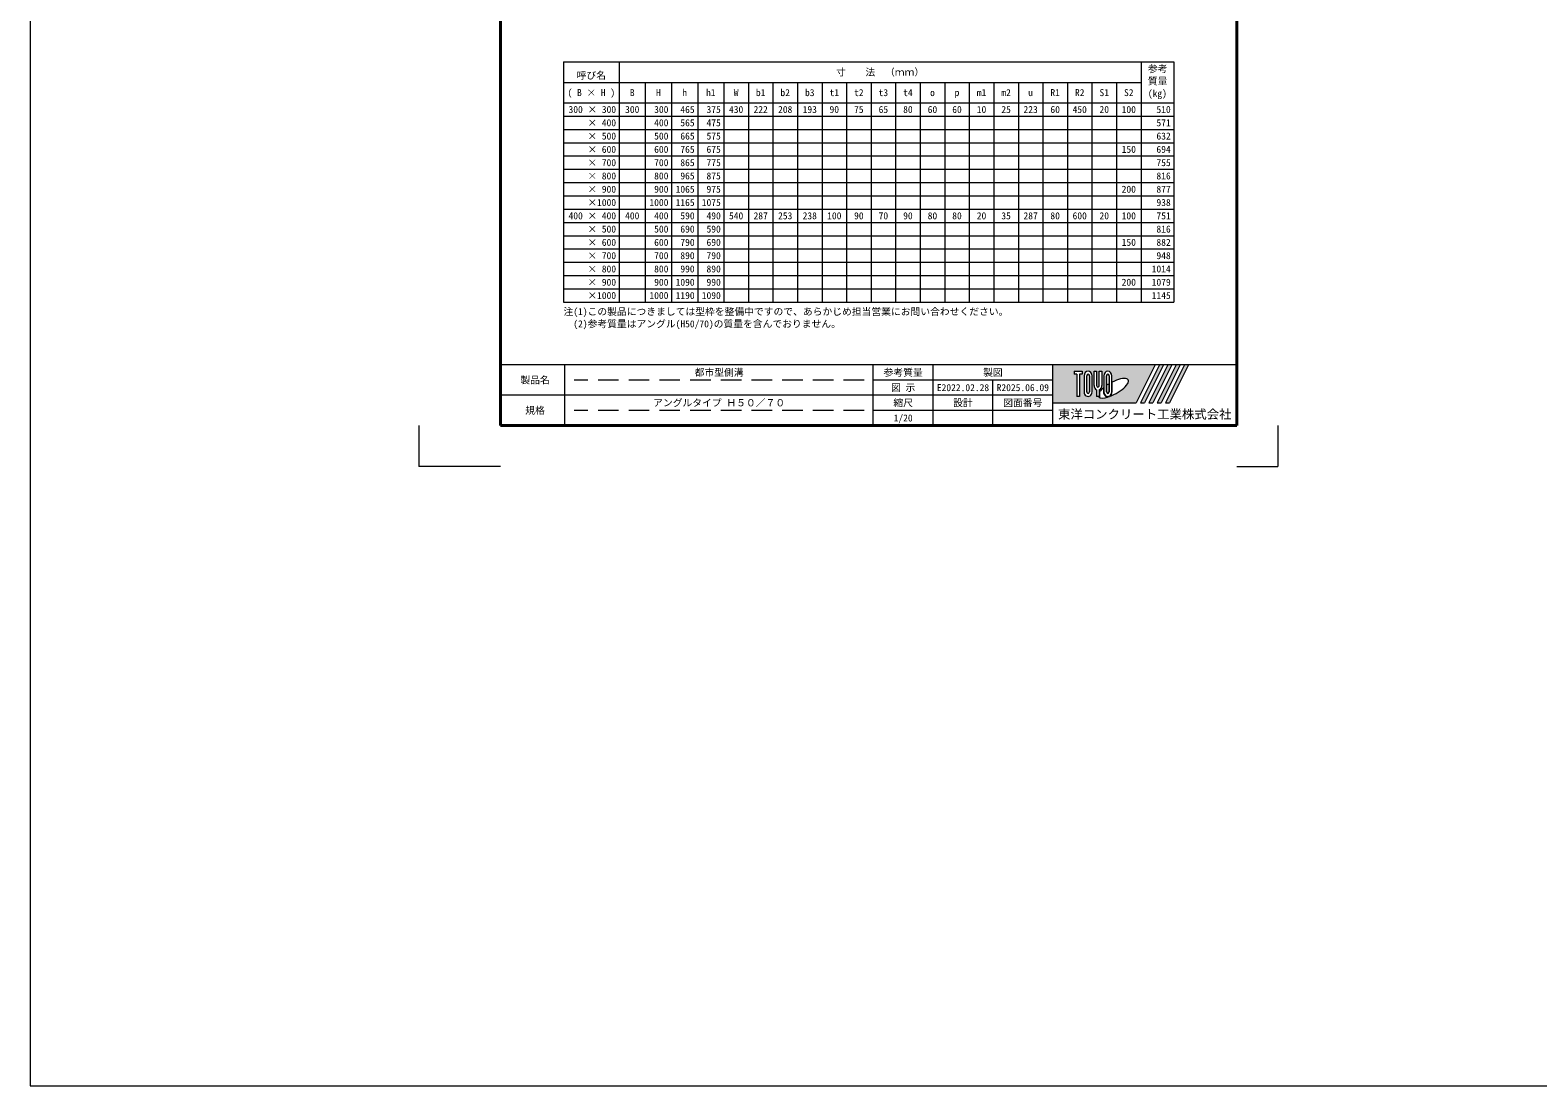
# Model space of a CAD drawing. Units: millimetres, scale not verified. Extents: x 58559 to 106559, y -58351 to -47326.
# Drawn here: x 58559 to 65931, y -58351 to -53187 of the extents above; entities that cross this region are included whole.
import ezdxf
from ezdxf.enums import TextEntityAlignment as Align

# ---------------------------------------------------------------- set-up
doc = ezdxf.new("R2010")
doc.units = ezdxf.units.MM
doc.header["$LTSCALE"] = 50
doc.linetypes.add('USER1', pattern=[3, 2, -1])
for name, color, linetype, lineweight in [('0_2', 1, 'Continuous', 13), ('Defpoints_3', 8, 'Continuous', 0), ('図枠', 7, 'Continuous', 5), ('寸法表', 7, 'Continuous', 13), ('文字', 41, 'Continuous', 13)]:
    doc.layers.add(name, color=color, linetype=linetype, lineweight=lineweight)
doc.styles.add('ＭＳ ゴシック', font='')
doc.styles.get('ＭＳ ゴシック').set_extended_font_data('MS Gothic')

msp = doc.modelspace()

# ---------------------------------------------------------------- hatches: boundary and pattern name
at = {"layer": '図枠'}
h = msp.add_hatch(color=256, dxfattribs=at)
h.paths.add_polyline_path([(63558.8, -54824.45), (63558.8, -55010.07), (63967.18, -55010.07), (64059.99, -54824.45)])
edge = h.paths.add_edge_path(flags=16)
edge.add_ellipse((63855.3, -54938.71), major_axis=(72.73, 40.71), ratio=0.3471473, start_angle=-144.311216, end_angle=72.189903, ccw=False)
edge.add_ellipse((63828.37, -54956.29), major_axis=(0, 24.75), ratio=0.8463542, start_angle=-160.703456, end_angle=-90)
edge.add_line((63849.32, -54956.29), (63849.32, -54909.11))
edge = h.paths.add_edge_path(flags=16)
edge.add_ellipse((63828.37, -54878.23), major_axis=(0, 22.85), ratio=0.8463541, start_angle=-90, end_angle=90, ccw=False)
edge.add_line((63847.71, -54878.23), (63847.71, -54956.29))
edge.add_ellipse((63828.37, -54956.29), major_axis=(0, 22.85), ratio=0.8463541, start_angle=90, end_angle=-90, ccw=False)
edge.add_line((63809.04, -54956.29), (63809.04, -54878.23))
edge = h.paths.add_edge_path(flags=16)
edge.add_line((63834.82, -54878.23), (63834.82, -54956.29))
edge.add_ellipse((63828.37, -54956.29), major_axis=(0, 7.62), ratio=0.8463541, start_angle=90, end_angle=-90, ccw=False)
edge.add_line((63821.93, -54956.29), (63821.93, -54878.23))
edge.add_ellipse((63828.37, -54878.23), major_axis=(0, 7.62), ratio=0.8463541, start_angle=-90, end_angle=90, ccw=False)
edge = h.paths.add_edge_path(flags=16)
edge.add_line((63833.21, -54918.13), (63833.21, -54956.29))
edge.add_ellipse((63828.37, -54956.29), major_axis=(0, 5.71), ratio=0.8463542, start_angle=90, end_angle=-90, ccw=False)
edge.add_line((63823.54, -54956.29), (63823.54, -54924.37))
edge.add_ellipse((63855.3, -54938.71), major_axis=(72.73, 40.71), ratio=0.3471473, start_angle=107.791742, end_angle=126.471319, ccw=False)
edge = h.paths.add_edge_path(flags=16)
edge.add_line((63799.37, -54855.38), (63799.37, -54925.35))
edge.add_ellipse((63780.03, -54925.35), major_axis=(0, 22.85), ratio=0.8463541, start_angle=-163.341167, end_angle=-90, ccw=False)
edge.add_line((63786.48, -54946.89), (63786.48, -54979.13))
edge.add_line((63786.48, -54979.13), (63773.59, -54979.13))
edge.add_line((63773.59, -54979.13), (63773.59, -54946.89))
edge.add_ellipse((63780.03, -54925.35), major_axis=(0, 22.85), ratio=0.8463541, start_angle=90, end_angle=163.341167, ccw=False)
edge.add_line((63760.7, -54925.35), (63760.7, -54855.38))
edge.add_line((63760.7, -54855.38), (63773.59, -54855.38))
edge.add_line((63773.59, -54855.38), (63773.59, -54925.35))
edge.add_ellipse((63780.03, -54925.35), major_axis=(0, 7.62), ratio=0.8463541, start_angle=90, end_angle=-90)
edge.add_line((63786.48, -54925.35), (63786.48, -54855.38))
edge.add_line((63786.48, -54855.38), (63799.37, -54855.38))
edge = h.paths.add_edge_path(flags=16)
edge.add_line((63807.43, -54936.58), (63807.43, -54956.29))
edge.add_ellipse((63828.37, -54956.29), major_axis=(0, 24.75), ratio=0.8463542, start_angle=90, end_angle=-171.54427)
edge.add_ellipse((63855.3, -54938.71), major_axis=(72.73, 40.71), ratio=0.3471473, start_angle=-178.649536, end_angle=-148.292442, ccw=False)
edge.add_line((63783.7, -54981.04), (63788.09, -54981.04))
edge.add_line((63788.09, -54981.04), (63788.09, -54956.9))
edge.add_ellipse((63855.3, -54938.71), major_axis=(72.73, 40.71), ratio=0.3471473, start_angle=148.21912, end_angle=165.908122, ccw=False)
edge = h.paths.add_edge_path(flags=16)
edge.add_ellipse((63731.69, -54878.23), major_axis=(0, 22.85), ratio=0.8463541, start_angle=-90, end_angle=90, ccw=False)
edge.add_line((63751.03, -54878.23), (63751.03, -54956.29))
edge.add_ellipse((63731.69, -54956.29), major_axis=(0, 22.85), ratio=0.8463541, start_angle=90, end_angle=-90, ccw=False)
edge.add_line((63712.36, -54956.29), (63712.36, -54878.23))
edge = h.paths.add_edge_path(flags=16)
edge.add_line((63738.14, -54878.23), (63738.14, -54956.29))
edge.add_ellipse((63731.69, -54956.29), major_axis=(0, 7.62), ratio=0.8463541, start_angle=90, end_angle=-90, ccw=False)
edge.add_line((63725.25, -54956.29), (63725.25, -54878.23))
edge.add_ellipse((63731.69, -54878.23), major_axis=(0, 7.62), ratio=0.8463541, start_angle=-90, end_angle=90, ccw=False)
h.paths.add_polyline_path([(63702.69, -54855.38), (63702.69, -54870.61), (63689.8, -54870.61), (63689.8, -54979.13), (63676.91, -54979.13), (63676.91, -54870.61), (63664.02, -54870.61), (63664.02, -54855.38)], flags=16)
for points in [[(63987.6, -55010.07), (64008.01, -55010.07), (64100.83, -54824.45), (64080.41, -54824.45)], [(64141.66, -54824.45), (64121.25, -54824.45), (64028.43, -55010.07), (64048.85, -55010.07)], [(64182.5, -54824.45), (64162.08, -54824.45), (64069.27, -55010.07), (64089.69, -55010.07)], [(64223.34, -54824.45), (64202.92, -54824.45), (64110.11, -55010.07), (64130.53, -55010.07)]]:
    msp.add_hatch(color=256, dxfattribs=at).paths.add_polyline_path(points)

# ---------------------------------------------------------------- linework, layer by layer
at = {"layer": '0_2'}
for p, q in [((58558.8, -47351.45), (58558.8, -58351.45)), ((58558.8, -58351.45), (74558.8, -58351.45))]:
    msp.add_line(p, q, dxfattribs=at)
at = {"layer": 'Defpoints_3'}
for p, q in [((61166.8, -53442.64), (61438.8, -53442.64)), ((61438.8, -53607.64), (61566.8, -53607.64)), ((61950.8, -53607.64), (63990.8, -53607.64)), ((61438.8, -53672.64), (61566.8, -53672.64)), ((61438.8, -53737.64), (61566.8, -53737.64)), ((61950.8, -53672.64), (63990.8, -53672.64)), ((61950.8, -53737.64), (63870.8, -53737.64)), ((61438.8, -53802.64), (61566.8, -53802.64)), ((61950.8, -53802.64), (63990.8, -53802.64)), ((61438.8, -53867.64), (61566.8, -53867.64)), ((61950.8, -53867.64), (63990.8, -53867.64)), ((61438.8, -53932.64), (61566.8, -53932.64)), ((61950.8, -53932.64), (63870.8, -53932.64)), ((61438.8, -53997.64), (61566.8, -53997.64)), ((61950.8, -53997.64), (63990.8, -53997.64)), ((61438.8, -54127.64), (61566.8, -54127.64)), ((61950.8, -54127.64), (63990.8, -54127.64)), ((61438.8, -54192.64), (61566.8, -54192.64)), ((61438.8, -54257.64), (61566.8, -54257.64)), ((61950.8, -54192.64), (63870.8, -54192.64)), ((61950.8, -54257.64), (63990.8, -54257.64)), ((61438.8, -54322.64), (61566.8, -54322.64)), ((61950.8, -54322.64), (63990.8, -54322.64)), ((61438.8, -54387.64), (61566.8, -54387.64)), ((61950.8, -54387.64), (63870.8, -54387.64)), ((61438.8, -54452.64), (61566.8, -54452.64)), ((61950.8, -54452.64), (63990.8, -54452.64))]:
    msp.add_line(p, q, dxfattribs=at)
at = {"layer": 'Defpoints_3', "color": 1, "lineweight": 13}
for p, q in [((60458.8, -55121.45), (60458.8, -55321.45)), ((64658.8, -55121.45), (64658.8, -55321.45)), ((60858.8, -55321.45), (60458.8, -55321.45)), ((64458.8, -55321.45), (64658.8, -55321.45))]:
    msp.add_line(p, q, dxfattribs=at)
at = {"layer": '図枠', "lineweight": 40}
for p, q in [((60858.8, -49581.45), (60858.8, -55121.45)), ((64458.8, -49581.45), (64458.8, -55121.45)), ((60858.8, -55121.45), (64458.8, -55121.45))]:
    msp.add_line(p, q, dxfattribs=at)
at = {"layer": '図枠', "lineweight": 13}
for p, q in [((64458.8, -54824.45), (60858.8, -54824.45)), ((61173.8, -55121.45), (61173.8, -54824.45)), ((62681.3, -55121.45), (62681.3, -54824.45)), ((62973.8, -55121.45), (62973.8, -54824.45)), ((63558.8, -55121.45), (63558.8, -54824.45)), ((63558.8, -54898.7), (62681.3, -54898.7)), ((63266.3, -55121.45), (63266.3, -54898.7)), ((63558.8, -54972.95), (60858.8, -54972.95)), ((63558.8, -55047.2), (62681.3, -55047.2))]:
    msp.add_line(p, q, dxfattribs=at)
at = {"layer": '図枠'}
for p, q in [((64059.99, -54824.45), (63967.18, -55010.07)), ((64080.41, -54824.45), (63987.6, -55010.07)), ((64100.83, -54824.45), (64008.01, -55010.07)), ((64121.25, -54824.45), (64028.43, -55010.07)), ((64141.66, -54824.45), (64048.85, -55010.07)), ((64162.08, -54824.45), (64069.27, -55010.07)), ((64182.5, -54824.45), (64089.69, -55010.07)), ((64202.92, -54824.45), (64110.11, -55010.07)), ((64223.34, -54824.45), (64130.53, -55010.07)), ((63664.02, -54855.38), (63664.02, -54870.61)), ((63664.02, -54855.38), (63702.69, -54855.38)), ((63676.91, -54870.61), (63664.02, -54870.61)), ((63676.91, -54870.61), (63676.91, -54979.13)), ((63689.8, -54870.61), (63689.8, -54979.13)), ((63702.69, -54870.61), (63689.8, -54870.61)), ((63702.69, -54855.38), (63702.69, -54870.61)), ((63712.36, -54878.23), (63712.36, -54956.29)), ((63725.25, -54956.29), (63725.25, -54878.23)), ((63738.14, -54878.23), (63738.14, -54956.29)), ((63751.03, -54956.29), (63751.03, -54878.23)), ((63760.7, -54855.38), (63773.59, -54855.38)), ((63760.7, -54925.35), (63760.7, -54855.38)), ((63773.59, -54855.38), (63773.59, -54925.35)), ((63786.48, -54855.38), (63799.37, -54855.38)), ((63786.48, -54925.35), (63786.48, -54855.38)), ((63799.37, -54855.38), (63799.37, -54925.35)), ((63809.04, -54878.23), (63809.04, -54956.29)), ((63821.93, -54956.29), (63821.93, -54878.23)), ((63833.21, -54918.13), (63833.21, -54956.29)), ((63834.82, -54878.23), (63834.82, -54956.29)), ((63847.71, -54956.29), (63847.71, -54878.23)), ((63849.32, -54956.29), (63849.32, -54909.11)), ((63689.8, -54979.13), (63676.91, -54979.13)), ((63773.59, -54946.89), (63773.59, -54979.13)), ((63786.48, -54979.13), (63773.59, -54979.13)), ((63783.7, -54981.04), (63788.09, -54981.04)), ((63786.48, -54946.89), (63786.48, -54979.13)), ((63788.09, -54956.9), (63788.09, -54981.04)), ((63807.43, -54936.58), (63807.43, -54956.29)), ((63823.54, -54956.29), (63823.54, -54924.37)), ((63558.8, -55010.07), (63967.18, -55010.07)), ((63987.6, -55010.07), (64008.01, -55010.07)), ((64028.43, -55010.07), (64048.85, -55010.07)), ((64069.27, -55010.07), (64089.69, -55010.07)), ((64110.11, -55010.07), (64130.53, -55010.07))]:
    msp.add_line(p, q, dxfattribs=at)
at = {"layer": '図枠', "linetype": 'USER1', "lineweight": 9}
for p, q in [((62636.3, -54898.7), (61218.8, -54898.7)), ((62636.3, -55047.2), (61218.8, -55047.2))]:
    msp.add_line(p, q, dxfattribs=at)
at = {"layer": '図枠'}
for centre, major_axis, ratio, start_param, end_param in [((63731.69, -54878.23), (0, 22.85), 0.846354, 4.712389, 7.8539816), ((63731.69, -54878.23), (0, 7.62), 0.846354, 4.712389, 7.8539816), ((63828.37, -54878.23), (0, 22.85), 0.846354, 4.712389, 7.8539816), ((63828.37, -54878.23), (0, 7.62), 0.846354, 4.712389, 7.8539816), ((63855.3, -54938.71), (72.73, 40.71), 0.347147, 1.6817405, 1.8219833), ((63855.3, -54938.71), (72.73, 40.71), 0.347147, 4.2621853, 7.7429163), ((63731.69, -54956.29), (0, 22.85), 0.846354, 1.5707963, 4.712389), ((63731.69, -54956.29), (0, 7.62), 0.846354, 1.5707963, 4.712389), ((63780.03, -54925.35), (0, 22.85), 0.846354, 1.5707963, 2.8017557), ((63780.03, -54925.35), (0, 7.62), 0.846354, 1.5707963, 4.712389), ((63855.3, -54938.71), (72.73, 40.71), 0.347147, 3.2093975, 4.2004451), ((63780.03, -54925.35), (0, 22.85), 0.846354, 3.4814296, 4.712389), ((63855.3, -54938.71), (72.73, 40.71), 0.347147, 2.0815197, 2.5155126), ((63828.37, -54956.29), (0, 24.75), 0.846354, 1.5707963, 3.3154679), ((63828.37, -54956.29), (0, 22.85), 0.846354, 1.5707963, 4.712389), ((63828.37, -54956.29), (0, 7.62), 0.846354, 1.5707963, 4.712389), ((63828.37, -54956.29), (0, 5.71), 0.846354, 1.5707963, 4.712389), ((63828.37, -54956.29), (0, 24.75), 0.846354, 3.5338438, 4.712389)]:
    msp.add_ellipse(centre, major_axis=major_axis, ratio=ratio, start_param=start_param, end_param=end_param, dxfattribs=at)
at = {"layer": '寸法表'}
for p, q in [((61166.8, -53342.64), (64150.8, -53342.64)), ((61166.8, -53342.64), (61166.8, -54517.64)), ((61438.8, -53342.64), (61438.8, -54517.64)), ((63990.8, -53342.64), (63990.8, -54517.64)), ((64150.8, -53342.64), (64150.8, -54517.64)), ((61438.8, -53442.64), (63990.8, -53442.64)), ((61566.8, -53442.64), (61566.8, -54517.64)), ((61694.8, -53442.64), (61694.8, -54517.64)), ((61822.8, -53442.64), (61822.8, -54517.64)), ((61950.8, -53442.64), (61950.8, -54517.64)), ((62070.8, -53442.64), (62070.8, -54517.64)), ((62190.8, -53442.64), (62190.8, -54517.64)), ((62310.8, -53442.64), (62310.8, -54517.64)), ((62430.8, -53442.64), (62430.8, -54517.64)), ((62550.8, -53442.64), (62550.8, -54517.64)), ((62670.8, -53442.64), (62670.8, -54517.64)), ((62790.8, -53442.64), (62790.8, -54517.64)), ((62910.8, -53442.64), (62910.8, -54517.64)), ((63030.8, -53442.64), (63030.8, -54517.64)), ((63150.8, -53442.64), (63150.8, -54517.64)), ((63270.8, -53442.64), (63270.8, -54517.64)), ((63390.8, -53442.64), (63390.8, -54517.64)), ((63510.8, -53442.64), (63510.8, -54517.64)), ((63630.8, -53442.64), (63630.8, -54517.64)), ((63750.8, -53442.64), (63750.8, -54517.64)), ((63870.8, -53442.64), (63870.8, -54517.64)), ((61166.8, -53542.64), (64150.8, -53542.64)), ((61166.8, -53607.64), (61438.8, -53607.64)), ((61566.8, -53607.64), (61950.8, -53607.64)), ((63990.8, -53607.64), (64150.8, -53607.64)), ((61166.8, -53672.64), (61438.8, -53672.64)), ((61166.8, -53737.64), (61438.8, -53737.64)), ((61566.8, -53672.64), (61950.8, -53672.64)), ((61566.8, -53737.64), (61950.8, -53737.64)), ((63870.8, -53737.64), (64150.8, -53737.64)), ((63990.8, -53672.64), (64150.8, -53672.64)), ((61166.8, -53802.64), (61438.8, -53802.64)), ((61566.8, -53802.64), (61950.8, -53802.64)), ((63990.8, -53802.64), (64150.8, -53802.64)), ((61166.8, -53867.64), (61438.8, -53867.64)), ((61566.8, -53867.64), (61950.8, -53867.64)), ((63990.8, -53867.64), (64150.8, -53867.64)), ((61166.8, -53932.64), (61438.8, -53932.64)), ((61566.8, -53932.64), (61950.8, -53932.64)), ((63870.8, -53932.64), (64150.8, -53932.64)), ((61166.8, -53997.64), (61438.8, -53997.64)), ((61566.8, -53997.64), (61950.8, -53997.64)), ((63990.8, -53997.64), (64150.8, -53997.64)), ((61166.8, -54062.64), (64150.8, -54062.64)), ((61166.8, -54127.64), (61438.8, -54127.64)), ((61566.8, -54127.64), (61950.8, -54127.64)), ((63990.8, -54127.64), (64150.8, -54127.64)), ((61166.8, -54192.64), (61438.8, -54192.64)), ((61166.8, -54257.64), (61438.8, -54257.64)), ((61566.8, -54192.64), (61950.8, -54192.64)), ((61566.8, -54257.64), (61950.8, -54257.64)), ((63870.8, -54192.64), (64150.8, -54192.64)), ((63990.8, -54257.64), (64150.8, -54257.64)), ((61166.8, -54322.64), (61438.8, -54322.64)), ((61566.8, -54322.64), (61950.8, -54322.64)), ((63990.8, -54322.64), (64150.8, -54322.64)), ((61166.8, -54387.64), (61438.8, -54387.64)), ((61566.8, -54387.64), (61950.8, -54387.64)), ((63870.8, -54387.64), (64150.8, -54387.64)), ((61166.8, -54452.64), (61438.8, -54452.64)), ((61566.8, -54452.64), (61950.8, -54452.64)), ((63990.8, -54452.64), (64150.8, -54452.64)), ((61166.8, -54517.64), (64150.8, -54517.64))]:
    msp.add_line(p, q, dxfattribs=at)

# ---------------------------------------------------------------- texts
at = {"layer": '図枠', "style": 'ＭＳ ゴシック'}
for s, height, p in [('都市型側溝', 34.18, (61927.55, -54861.57)), ('参考質量', 34.18, (62827.55, -54861.57)), ('製図', 34.18, (63266.3, -54861.57)), ('製品名', 34.18, (61027.55, -54898.7)), ('図 示', 34.18, (62827.55, -54935.82)), ('E2022.02.28', 34.18, (63120.05, -54935.82)), ('R2025.06.09', 34.18, (63412.55, -54935.82)), ('アングルタイプ Ｈ５０／７０', 34.18, (61927.55, -55010.07)), ('縮尺', 34.18, (62827.55, -55010.07)), ('設計', 34.18, (63120.05, -55010.07)), ('図面番号', 34.18, (63412.55, -55010.07)), ('規格', 34.18, (61027.55, -55047.2)), ('1/20', 34.18, (62827.55, -55084.32)), ('東洋コンクリート工業株式会社', 44.43, (64008.8, -55065.76))]:
    msp.add_text(s, height=height, dxfattribs=at).set_placement(p, align=Align.MIDDLE_CENTER)
at = {"layer": '寸法表', "style": 'ＭＳ ゴシック'}
for s, p in [('寸\u3000\u3000法\u3000（ｍｍ）', (62714.8, -53392.64)), ('( B × H )', (61302.8, -53492.64)), ('B', (61502.8, -53492.64)), ('H', (61630.8, -53492.64)), ('h', (61758.8, -53492.64)), ('h1', (61886.8, -53492.64)), ('W', (62010.8, -53492.64)), ('b1', (62130.8, -53492.64)), ('b2', (62250.8, -53492.64)), ('b3', (62370.8, -53492.64)), ('t1', (62490.8, -53492.64)), ('t2', (62610.8, -53492.64)), ('t3', (62730.8, -53492.64)), ('t4', (62850.8, -53492.64)), ('o', (62970.8, -53492.64)), ('p', (63090.8, -53492.64)), ('m1', (63210.8, -53492.64)), ('m2', (63330.8, -53492.64)), ('u', (63450.8, -53492.64)), ('R1', (63570.8, -53492.64)), ('R2', (63690.8, -53492.64)), ('S1', (63810.8, -53492.64)), ('S2', (63930.8, -53492.64)), ('300', (61502.8, -53575.14)), ('430', (62010.8, -53575.14)), ('222', (62130.8, -53575.14)), ('208', (62250.8, -53575.14)), ('193', (62370.8, -53575.14)), ('90', (62490.8, -53575.14)), ('75', (62610.8, -53575.14)), ('65', (62730.8, -53575.14)), ('80', (62850.8, -53575.14)), ('60', (62970.8, -53575.14)), ('60', (63090.8, -53575.14)), ('10', (63210.8, -53575.14)), ('25', (63330.8, -53575.14)), ('223', (63450.8, -53575.14)), ('60', (63570.8, -53575.14)), ('450', (63690.8, -53575.14)), ('20', (63810.8, -53575.14)), ('100', (63930.8, -53575.14)), ('150', (63930.8, -53770.14)), ('200', (63930.8, -53965.14)), ('400', (61502.8, -54095.14)), ('540', (62010.8, -54095.14)), ('287', (62130.8, -54095.14)), ('253', (62250.8, -54095.14)), ('238', (62370.8, -54095.14)), ('100', (62490.8, -54095.14)), ('90', (62610.8, -54095.14)), ('70', (62730.8, -54095.14)), ('90', (62850.8, -54095.14)), ('80', (62970.8, -54095.14)), ('80', (63090.8, -54095.14)), ('20', (63210.8, -54095.14)), ('35', (63330.8, -54095.14)), ('287', (63450.8, -54095.14)), ('80', (63570.8, -54095.14)), ('600', (63690.8, -54095.14)), ('20', (63810.8, -54095.14)), ('100', (63930.8, -54095.14)), ('150', (63930.8, -54225.14)), ('200', (63930.8, -54420.14))]:
    msp.add_text(s, height=34.18, dxfattribs=at).set_placement(p, align=Align.MIDDLE_CENTER)
for s, p in [('参考', (64024.18, -53359.33)), ('質量', (64024.18, -53419.33)), ('(kg)', (64024.18, -53479.33))]:
    msp.add_text(s, height=34.18, dxfattribs=at).set_placement(p, align=Align.TOP_LEFT)
msp.add_text('呼び名', height=34.18, dxfattribs=at).set_placement((61302.8, -53391.52), align=Align.TOP_CENTER)
for s, p in [('300 × 300', (61423.8, -53575.14)), ('300', (61679.8, -53575.14)), ('465', (61807.8, -53575.14)), ('375', (61935.8, -53575.14)), ('510', (64135.8, -53575.14)), (' × 400', (61423.8, -53640.14)), ('400', (61679.8, -53640.14)), ('565', (61807.8, -53640.14)), ('475', (61935.8, -53640.14)), ('571', (64135.8, -53640.14)), ('× 500', (61423.8, -53705.14)), ('500', (61679.8, -53705.14)), ('665', (61807.8, -53705.14)), ('575', (61935.8, -53705.14)), ('632', (64135.8, -53705.14)), ('× 600', (61423.8, -53770.14)), ('600', (61679.8, -53770.14)), ('765', (61807.8, -53770.14)), ('675', (61935.8, -53770.14)), ('694', (64135.8, -53770.14)), ('× 700', (61423.8, -53835.14)), ('× 800', (61423.8, -53900.14)), ('800', (61679.8, -53900.14)), ('700', (61679.8, -53835.14)), ('865', (61807.8, -53835.14)), ('965', (61807.8, -53900.14)), ('875', (61935.8, -53900.14)), ('775', (61935.8, -53835.14)), ('816', (64135.8, -53900.14)), ('755', (64135.8, -53835.14)), ('× 900', (61423.8, -53965.14)), ('900', (61679.8, -53965.14)), ('1065', (61807.8, -53965.14)), ('975', (61935.8, -53965.14)), ('877', (64135.8, -53965.14)), ('×1000', (61423.8, -54030.14)), ('1000', (61679.8, -54030.14)), ('1165', (61807.8, -54030.14)), ('1075', (61935.8, -54030.14)), ('938', (64135.8, -54030.14)), ('400 × 400', (61423.8, -54095.14)), ('400', (61679.8, -54095.14)), ('590', (61807.8, -54095.14)), ('490', (61935.8, -54095.14)), ('751', (64135.8, -54095.14)), ('× 500', (61423.8, -54160.14)), ('500', (61679.8, -54160.14)), ('690', (61807.8, -54160.14)), ('590', (61935.8, -54160.14)), ('816', (64135.8, -54160.14)), ('× 600', (61423.8, -54225.14)), ('600', (61679.8, -54225.14)), ('790', (61807.8, -54225.14)), ('690', (61935.8, -54225.14)), ('882', (64135.8, -54225.14)), ('× 700', (61423.8, -54290.14)), ('700', (61679.8, -54290.14)), ('890', (61807.8, -54290.14)), ('790', (61935.8, -54290.14)), ('948', (64135.8, -54290.14)), ('× 800', (61423.8, -54355.14)), ('× 900', (61423.8, -54420.14)), ('800', (61679.8, -54355.14)), ('900', (61679.8, -54420.14)), ('1090', (61807.8, -54420.14)), ('990', (61807.8, -54355.14)), ('890', (61935.8, -54355.14)), ('990', (61935.8, -54420.14)), ('1014', (64135.8, -54355.14)), ('1079', (64135.8, -54420.14)), ('×1000', (61423.8, -54485.14)), ('1000', (61679.8, -54485.14)), ('1190', (61807.8, -54485.14)), ('1090', (61935.8, -54485.14)), ('1145', (64135.8, -54485.14))]:
    msp.add_text(s, height=34.18, dxfattribs=at).set_placement(p, align=Align.MIDDLE_RIGHT)
at = {"layer": '文字', "style": 'ＭＳ ゴシック'}
for s, p in [('注(1)この製品につきましては型枠を整備中ですので、あらかじめ担当営業にお問い合わせください。', (61166.8, -54546.83)), ('\u3000(2)参考質量はアングル(H50/70)の質量を含んでおりません。', (61166.8, -54606.83))]:
    msp.add_text(s, height=34.18, dxfattribs=at).set_placement(p, align=Align.TOP_LEFT)

doc.saveas('drawing.dxf')
